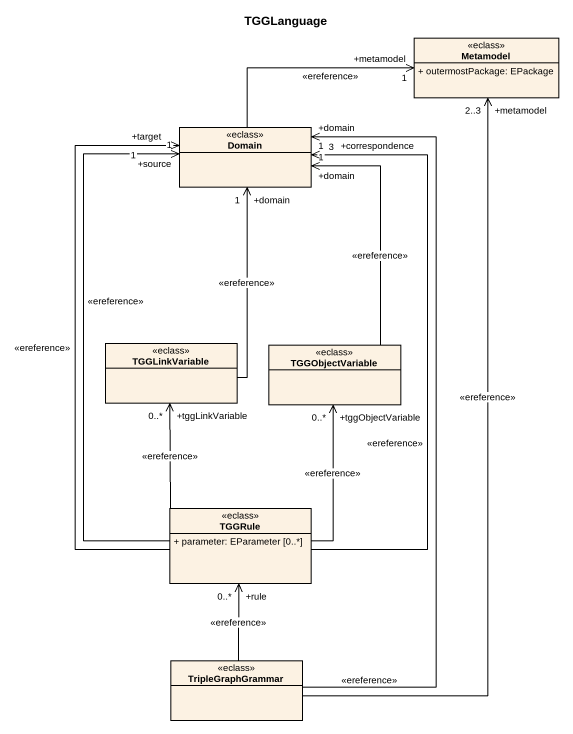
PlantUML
@startuml
title TGGLanguage
hide circle
hide empty members
skinparam classAttributeIconSize 0
class Metamodel <<eclass>> {
  + outermostPackage: EPackage
}
class Domain <<eclass>>
class TGGLinkVariable <<eclass>>
class TGGObjectVariable <<eclass>>
class TGGRule <<eclass>> {
  + parameter: EParameter [0..*]
}
class TripleGraphGrammar <<eclass>>
Domain -right-> "+metamodel\n1" Metamodel : <<ereference>>
TGGLinkVariable -up-> "+domain\n1" Domain : <<ereference>>
TGGObjectVariable -up-> "+domain\n1" Domain : <<ereference>>
TGGRule -up-> "+source\n1" Domain : <<ereference>>
TGGRule -up-> "+target\n1" Domain : <<ereference>>
TGGRule -up-> "+correspondence\n1" Domain : <<ereference>>
TGGRule -up-> "+tggLinkVariable\n0..*" TGGLinkVariable : <<ereference>>
TGGRule -up-> "+tggObjectVariable\n0..*" TGGObjectVariable : <<ereference>>
TripleGraphGrammar -up-> "+metamodel\n2..3" Metamodel : <<ereference>>
TripleGraphGrammar -up-> "+domain\n3" Domain : <<ereference>>
TripleGraphGrammar -up-> "+rule\n0..*" TGGRule : <<ereference>>
@enduml
